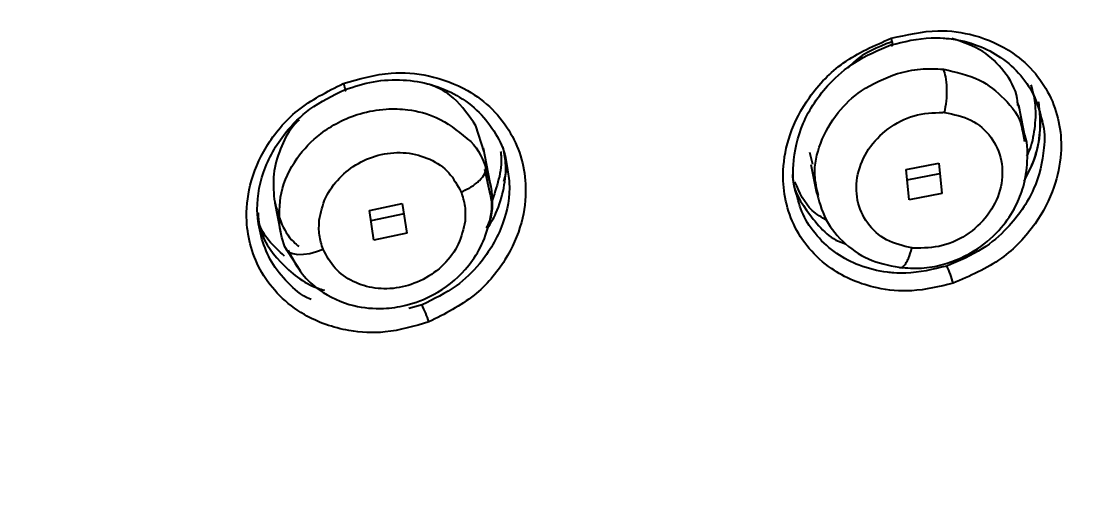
# Model space of a CAD drawing. Header units: millimetres. Extents: x 6110 to 6704, y -2661 to -1821.
# Drawn here: x 6325.734 to 6329.73, y -2178.091 to -2176.345 of the extents above; entities that cross this region are included whole.
import ezdxf

# ---------------------------------------------------------------- set-up
doc = ezdxf.new("R2010")
doc.units = ezdxf.units.MM
doc.header["$LTSCALE"] = 0.1
doc.layers.get('0').update_dxf_attribs({"lineweight": 15})
doc.layers.add('DIM', color=3, linetype='Continuous', lineweight=9)
doc.styles.get("Standard").update_dxf_attribs({"font": 'arial.ttf'})
doc.dimstyles.new('ISO-25', dxfattribs={"dimtxt": 2.5, "dimasz": 2.5, "dimexe": 1.25, "dimexo": 0.625, "dimtad": 1, "dimlfac": 5, "dimtxsty": 'Standard', "dimcen": 2.5, "dimadec": 0, "dimazin": 0, "dimtfac": 1, "dimtmove": 0, "dimatfit": 3, "dimfxl": 0, "dimarcsym": 0})

# ---------------------------------------------------------------- blocks, each defined once
blk = doc.blocks.new('*D49')
at = {"layer": 'Defpoints', "color": 0}
for p in [(6307.9519, -2080.7498), (6411.4918, -2580.4433), (6420.3266, -2580.4433)]:
    blk.add_point(p, dxfattribs=at)
at = {"layer": 'DIM', "color": 0, "lineweight": -2}
for p, q in [((6308.5769, -2080.7498), (6421.5766, -2080.7498)), ((6420.3266, -2084.7498), (6420.3266, -2576.4433)), ((6412.1168, -2580.4433), (6421.5766, -2580.4433))]:
    blk.add_line(p, q, dxfattribs=at)
at = {"layer": 'DIM', "color": 0}
for points in [[(6419.6599, -2084.7498), (6420.9932, -2084.7498), (6420.3266, -2080.7498)], [(6419.6599, -2576.4433), (6420.9932, -2576.4433), (6420.3266, -2580.4433)]]:
    blk.add_solid(points, dxfattribs=at)
at = {"layer": 'DIM', "color": 0, "insert": (6417.0795, -2330.5966), "char_height": 4, "attachment_point": 5, "rotation": 90}
blk.add_mtext('(2280)', dxfattribs=at)

msp = doc.modelspace()

# ---------------------------------------------------------------- linework, layer by layer
at = {"linetype": 'Continuous', "lineweight": 25}
for p, q in [((6329.4335, -2176.6462), (6329.438, -2176.6661)), ((6329.464, -2176.79), (6329.4379, -2176.6561)), ((6329.1626, -2176.6834), (6329.1559, -2176.6829)), ((6327.4522, -2176.8299), (6327.4215, -2176.7335)), ((6329.45, -2176.7446), (6329.4586, -2176.791)), ((6327.4749, -2176.9444), (6327.4498, -2176.8159)), ((6328.6604, -2176.8313), (6328.6712, -2176.8759)), ((6329.0192, -2176.8953), (6329.1411, -2176.8717)), ((6329.1411, -2176.8717), (6329.1525, -2176.9841)), ((6327.4759, -2176.99), (6327.4551, -2176.8946)), ((6327.4581, -2176.8873), (6327.4772, -2176.9581)), ((6328.6659, -2176.8771), (6328.6865, -2176.9824)), ((6329.0309, -2177.0075), (6329.0194, -2176.8953)), ((6329.0233, -2176.9334), (6329.145, -2176.91)), ((6329.1526, -2176.984), (6329.0307, -2177.0075)), ((6326.6742, -2177.0184), (6326.6953, -2177.1263)), ((6327.0261, -2177.0476), (6327.148, -2177.0216)), ((6327.1478, -2177.0212), (6327.1645, -2177.1315)), ((6327.0428, -2177.1574), (6327.0261, -2177.0472)), ((6327.0318, -2177.0847), (6327.1557, -2177.0583)), ((6326.7001, -2177.1472), (6326.6928, -2177.1122)), ((6326.7119, -2177.183), (6326.7001, -2177.1472)), ((6327.1647, -2177.1315), (6327.0428, -2177.1574)), ((6326.7692, -2177.2709), (6326.7119, -2177.183)), ((6326.7236, -2177.1944), (6326.7267, -2177.2012)), ((6327.2212, -2177.3981), (6327.172, -2177.4115))]:
    msp.add_line(p, q, dxfattribs=at)
at = {"linetype": 'Continuous', "lineweight": 25, "flags": 128}
for points in [[(6328.9638, -2176.4078), (6328.9657, -2176.4159), (6328.967, -2176.4229), (6328.9678, -2176.4287), (6328.9679, -2176.4329), (6328.9674, -2176.4354), (6328.9663, -2176.4362), (6328.9646, -2176.4351), (6328.9624, -2176.4323)], [(6326.9287, -2176.5757), (6326.9315, -2176.5836), (6326.9337, -2176.5904), (6326.9354, -2176.5959), (6326.9364, -2176.5999), (6326.9368, -2176.6023), (6326.9365, -2176.6029), (6326.9354, -2176.6018), (6326.9338, -2176.5989)], [(6326.7119, -2177.183), (6326.7169, -2177.1936), (6326.7268, -2177.2019), (6326.7412, -2177.2076), (6326.7595, -2177.2103), (6326.7809, -2177.21), (6326.8045, -2177.2066), (6326.8291, -2177.2003), (6326.8537, -2177.1914)]]:
    msp.add_lwpolyline(points, dxfattribs=at)
at = {"linetype": 'Continuous', "lineweight": 25}
for centre, radius, start, end in [((6328.9382, -2177.3762), 0.2622, 12.8367, 27.8194), ((6326.6541, -2177.6665), 0.6274, 19.1073, 25.3318)]:
    msp.add_arc(centre, radius, start, end, dxfattribs=at)
for points, knots in [([(6322.0888, -2167.9566), (6322.5399, -2167.9721), (6323.4501, -2168.0035), (6324.8965, -2168.2792), (6326.4055, -2168.7808), (6327.8861, -2169.5637), (6329.2039, -2170.5755), (6330.2972, -2171.7696), (6331.1552, -2173.1344), (6331.738, -2174.606), (6332.0396, -2176.1695), (6332.046, -2177.7528), (6331.7572, -2179.3387), (6331.1866, -2180.8551), (6330.3399, -2182.2852), (6329.2566, -2183.5636), (6327.9474, -2184.6755), (6326.4733, -2185.5721), (6324.8497, -2186.2386), (6323.1116, -2186.6783), (6321.9071, -2186.7351), (6321.293, -2186.764)], [0, 0, 0, 0, 0.041773, 0.084286, 0.13721, 0.19167, 0.244595, 0.299054, 0.351979, 0.406439, 0.459364, 0.513823, 0.566748, 0.621208, 0.674132, 0.728592, 0.781517, 0.835976, 0.888901, 0.94336, 1, 1, 1, 1]), ([(6328.9638, -2176.4078), (6329.022, -2176.3946), (6329.1263, -2176.3708), (6329.2839, -2176.3932), (6329.4089, -2176.4495), (6329.5026, -2176.5349), (6329.5607, -2176.6271), (6329.5928, -2176.729), (6329.5986, -2176.8418), (6329.5728, -2176.9689), (6329.5011, -2177.106), (6329.3744, -2177.2398), (6329.2563, -2177.2909), (6329.1938, -2177.318)], [0, 0, 0, 0, 0.108634, 0.194831, 0.299323, 0.375934, 0.450142, 0.520765, 0.591343, 0.67352, 0.769042, 0.877862, 1, 1, 1, 1]), ([(6329.1938, -2177.318), (6329.1426, -2177.3302), (6329.0477, -2177.3528), (6328.889, -2177.338), (6328.7557, -2177.2823), (6328.6565, -2177.1923), (6328.5983, -2177.1015), (6328.5663, -2177.0019), (6328.5585, -2176.8889), (6328.5833, -2176.7594), (6328.6569, -2176.6186), (6328.7848, -2176.4849), (6328.9022, -2176.4343), (6328.9638, -2176.4078)], [0, 0, 0, 0, 0.095996, 0.177913, 0.298894, 0.374666, 0.447729, 0.518075, 0.585697, 0.672417, 0.770398, 0.879589, 1, 1, 1, 1]), ([(6328.61, -2176.9797), (6328.6091, -2176.9771), (6328.5985, -2176.9456), (6328.5981, -2176.8584), (6328.6279, -2176.718), (6328.7167, -2176.5871), (6328.8322, -2176.4869), (6328.9159, -2176.4518), (6328.9624, -2176.4323)], [0, 0, 0, 0, 0.012573, 0.15325, 0.382791, 0.629767, 0.794644, 1, 1, 1, 1]), ([(6328.9646, -2176.4215), (6328.9143, -2176.441), (6328.8537, -2176.4645), (6328.8106, -2176.511), (6328.8033, -2176.5189)], [0, 0, 0, 0, 0.829444, 1, 1, 1, 1]), ([(6328.9624, -2176.4323), (6329.0125, -2176.4201), (6329.0775, -2176.4042), (6329.1498, -2176.4062), (6329.2093, -2176.4115), (6329.2847, -2176.43), (6329.3753, -2176.4772), (6329.4477, -2176.543), (6329.501, -2176.6238), (6329.5167, -2176.6848), (6329.5242, -2176.7138)], [0, 0, 0, 0, 0.201159, 0.260848, 0.293028, 0.445835, 0.580687, 0.727499, 0.870339, 1, 1, 1, 1]), ([(6329.4346, -2176.6575), (6329.434, -2176.6489), (6329.4307, -2176.6016), (6329.3867, -2176.5291), (6329.3058, -2176.4475), (6329.2299, -2176.422), (6329.1898, -2176.4086)], [0, 0, 0, 0, 0.068584, 0.376858, 0.670371, 1, 1, 1, 1]), ([(6326.9287, -2176.5757), (6326.9878, -2176.5587), (6327.0931, -2176.5285), (6327.2542, -2176.5424), (6327.3836, -2176.5906), (6327.4856, -2176.6681), (6327.5531, -2176.7565), (6327.595, -2176.8562), (6327.6113, -2176.969), (6327.5957, -2177.0984), (6327.5335, -2177.2389), (6327.4178, -2177.3755), (6327.3057, -2177.4317), (6327.2469, -2177.4611)], [0, 0, 0, 0, 0.111002, 0.1978761, 0.2985971, 0.3747821, 0.4510727, 0.5219089, 0.5927112, 0.6783861, 0.7748342, 0.8820289, 1, 1, 1, 1]), ([(6328.6934, -2176.9915), (6328.6875, -2176.9665), (6328.6725, -2176.9036), (6328.6969, -2176.7937), (6328.7582, -2176.6853), (6328.8568, -2176.5905), (6328.9407, -2176.5569), (6328.9874, -2176.5382)], [0, 0, 0, 0, 0.137645, 0.346651, 0.567088, 0.759414, 1, 1, 1, 1]), ([(6328.9874, -2176.5382), (6329.0158, -2176.5314), (6329.0726, -2176.5177), (6329.1295, -2176.5212), (6329.158, -2176.5229)], [0, 0, 0, 0, 0.499996, 1, 1, 1, 1]), ([(6329.1626, -2176.6834), (6329.1651, -2176.6694), (6329.1704, -2176.6399), (6329.172, -2176.5921), (6329.1682, -2176.5489), (6329.1613, -2176.5314), (6329.158, -2176.5229)], [0, 0, 0, 0, 0.2328691, 0.488867, 0.7510531, 1, 1, 1, 1]), ([(6329.158, -2176.5229), (6329.2046, -2176.533), (6329.2911, -2176.5517), (6329.3882, -2176.6313), (6329.4421, -2176.6983), (6329.4495, -2176.7416), (6329.45, -2176.7446)], [0, 0, 0, 0, 0.3505212, 0.6510981, 0.9763955, 1, 1, 1, 1]), ([(6327.2469, -2177.4611), (6327.193, -2177.4771), (6327.0945, -2177.5062), (6326.9323, -2177.4977), (6326.7959, -2177.4497), (6326.6903, -2177.3684), (6326.6236, -2177.2818), (6326.583, -2177.1866), (6326.5647, -2177.0765), (6326.5772, -2176.9474), (6326.6384, -2176.8031), (6326.7551, -2176.663), (6326.8691, -2176.6057), (6326.9287, -2176.5757)], [0, 0, 0, 0, 0.10183, 0.185756, 0.299282, 0.376121, 0.449336, 0.518921, 0.584868, 0.672574, 0.771018, 0.880155, 1, 1, 1, 1]), ([(6326.9338, -2176.5989), (6326.9694, -2176.5873), (6327.0406, -2176.5642), (6327.1509, -2176.5591), (6327.2567, -2176.5762), (6327.3538, -2176.6172), (6327.4364, -2176.6796), (6327.4964, -2176.7594), (6327.5295, -2176.8281), (6327.5346, -2176.8701), (6327.5357, -2176.8797)], [0, 0, 0, 0, 0.138111, 0.276231, 0.411837, 0.549913, 0.690853, 0.827732, 0.960662, 1, 1, 1, 1]), ([(6327.4215, -2176.7335), (6327.3966, -2176.6967), (6327.358, -2176.6398), (6327.29, -2176.5939), (6327.2556, -2176.582), (6327.2452, -2176.5784)], [0, 0, 0, 0, 0.560292, 0.866275, 1, 1, 1, 1]), ([(6329.4832, -2176.5812), (6329.4889, -2176.603), (6329.5018, -2176.652), (6329.499, -2176.733), (6329.4876, -2176.8006), (6329.4709, -2176.8367), (6329.4668, -2176.8454)], [0, 0, 0, 0, 0.257177, 0.577108, 0.897814, 1, 1, 1, 1]), ([(6326.6256, -2177.1534), (6326.619, -2177.1235), (6326.6013, -2177.0433), (6326.6234, -2176.9025), (6326.6988, -2176.7675), (6326.8061, -2176.6612), (6326.8891, -2176.6207), (6326.9338, -2176.5989)], [0, 0, 0, 0, 0.141122, 0.378266, 0.618817, 0.795179, 1, 1, 1, 1]), ([(6326.6928, -2177.1122), (6326.6913, -2177.0687), (6326.6881, -2176.9794), (6326.7475, -2176.8551), (6326.829, -2176.7697), (6326.9118, -2176.7168), (6326.994, -2176.6837), (6327.0825, -2176.668), (6327.1791, -2176.6714), (6327.2888, -2176.6989), (6327.352, -2176.7507), (6327.388, -2176.7801)], [0, 0, 0, 0, 0.138234, 0.283199, 0.408352, 0.484175, 0.568686, 0.664622, 0.7443, 0.854485, 1, 1, 1, 1]), ([(6329.4579, -2176.9391), (6329.4714, -2176.9125), (6329.4991, -2176.8576), (6329.5174, -2176.7699), (6329.5214, -2176.6968), (6329.5119, -2176.6564), (6329.5089, -2176.6438)], [0, 0, 0, 0, 0.2804907, 0.5759551, 0.866489, 1, 1, 1, 1]), ([(6329.5112, -2176.6433), (6329.5149, -2176.682), (6329.523, -2176.7671), (6329.4962, -2176.87), (6329.4629, -2176.921), (6329.46, -2176.9254)], [0, 0, 0, 0, 0.433448, 0.950889, 1, 1, 1, 1]), ([(6326.7646, -2176.7103), (6326.7569, -2176.7181), (6326.7263, -2176.7493), (6326.6924, -2176.8188), (6326.6652, -2176.9115), (6326.6696, -2176.9739), (6326.6718, -2177.0048)], [0, 0, 0, 0, 0.097704, 0.391564, 0.699391, 1, 1, 1, 1]), ([(6329.041, -2177.1866), (6329.0082, -2177.1789), (6328.943, -2177.1635), (6328.8711, -2177.0975), (6328.8325, -2177.0106), (6328.8338, -2176.9119), (6328.8747, -2176.8169), (6328.9493, -2176.7394), (6329.0485, -2176.6873), (6329.1199, -2176.6844), (6329.1559, -2176.6829)], [0, 0, 0, 0, 0.1252615, 0.2486469, 0.3721478, 0.4958125, 0.6191131, 0.7432057, 0.8705671, 1, 1, 1, 1]), ([(6329.1626, -2176.6834), (6329.1966, -2176.6905), (6329.2643, -2176.7045), (6329.3394, -2176.7712), (6329.3793, -2176.8599), (6329.3777, -2176.9606), (6329.3348, -2177.0578), (6329.2568, -2177.1359), (6329.1548, -2177.1861), (6329.0832, -2177.1869), (6329.0475, -2177.1873)], [0, 0, 0, 0, 0.126075, 0.250713, 0.374166, 0.497369, 0.621398, 0.746857, 0.873516, 1, 1, 1, 1]), ([(6328.9948, -2177.2586), (6329.0221, -2177.2607), (6329.0751, -2177.2647), (6329.1755, -2177.2468), (6329.2815, -2177.1992), (6329.3719, -2177.1189), (6329.4263, -2177.0374), (6329.4597, -2176.9542), (6329.4724, -2176.8601), (6329.4712, -2176.7835), (6329.4514, -2176.7478), (6329.4498, -2176.7448)], [0, 0, 0, 0, 0.102862, 0.199704, 0.371561, 0.515503, 0.631887, 0.730561, 0.8474, 0.987285, 1, 1, 1, 1]), ([(6329.5242, -2176.7138), (6329.5249, -2176.7159), (6329.535, -2176.7476), (6329.5336, -2176.8344), (6329.5019, -2176.9736), (6329.413, -2177.1021), (6329.2985, -2177.2002), (6329.2159, -2177.2347), (6329.1701, -2177.2539)], [0, 0, 0, 0, 0.010078, 0.154961, 0.384056, 0.630731, 0.795336, 1, 1, 1, 1]), ([(6327.388, -2176.7801), (6327.3885, -2176.7805), (6327.4248, -2176.8052), (6327.4416, -2176.8465), (6327.4581, -2176.8873)], [0, 0, 0, 0, 0.013907, 1, 1, 1, 1]), ([(6326.8393, -2177.0835), (6326.8454, -2177.0549), (6326.8574, -2176.9985), (6326.911, -2176.9246), (6326.9829, -2176.8684), (6327.0701, -2176.8348), (6327.1639, -2176.8287), (6327.2522, -2176.8528), (6327.3262, -2176.9035), (6327.3531, -2176.9539), (6327.3665, -2176.979)], [0, 0, 0, 0, 0.125392, 0.247118, 0.36741, 0.489931, 0.617011, 0.745334, 0.872976, 1, 1, 1, 1]), ([(6327.4644, -2177.1145), (6327.4756, -2177.0956), (6327.5041, -2177.0481), (6327.5271, -2176.9648), (6327.5362, -2176.8806), (6327.5263, -2176.8309), (6327.5224, -2176.8112)], [0, 0, 0, 0, 0.1991747, 0.5026681, 0.8035381, 1, 1, 1, 1]), ([(6327.5129, -2176.8284), (6327.5136, -2176.8338), (6327.518, -2176.8676), (6327.5088, -2176.9323), (6327.4888, -2176.9886), (6327.4787, -2177.0168)], [0, 0, 0, 0, 0.0874511, 0.5432563, 1, 1, 1, 1]), ([(6327.5263, -2176.8362), (6327.5309, -2176.8608), (6327.5371, -2176.8938), (6327.5266, -2176.9303), (6327.524, -2176.9396)], [0, 0, 0, 0, 0.744145, 1, 1, 1, 1]), ([(6327.5357, -2176.8797), (6327.5398, -2176.9013), (6327.553, -2176.9719), (6327.528, -2177.1029), (6327.4524, -2177.2342), (6327.3454, -2177.3377), (6327.2652, -2177.3767), (6327.2212, -2177.3981)], [0, 0, 0, 0, 0.107132, 0.3504879, 0.6099244, 0.7863586, 1, 1, 1, 1]), ([(6327.3665, -2176.979), (6327.3792, -2176.973), (6327.4057, -2176.9604), (6327.4372, -2176.9356), (6327.4577, -2176.9093), (6327.458, -2176.8945), (6327.4581, -2176.8873)], [0, 0, 0, 0, 0.233277, 0.488311, 0.749782, 1, 1, 1, 1]), ([(6328.5977, -2176.9134), (6328.5977, -2176.9162), (6328.5977, -2176.9726), (6328.6617, -2177.0665), (6328.7342, -2177.1548), (6328.792, -2177.1701), (6328.794, -2177.1707)], [0, 0, 0, 0, 0.0248588, 0.485469, 0.9816436, 1, 1, 1, 1]), ([(6328.7249, -2177.0845), (6328.7055, -2177.0731), (6328.6492, -2177.04), (6328.6235, -2176.9805), (6328.6066, -2176.9414)], [0, 0, 0, 0, 0.344926, 1, 1, 1, 1]), ([(6326.7275, -2177.2023), (6326.7424, -2177.2306), (6326.7705, -2177.2838), (6326.8504, -2177.3567), (6326.9548, -2177.4047), (6327.069, -2177.4153), (6327.1702, -2177.4009), (6327.2787, -2177.3594), (6327.3725, -2177.2851), (6327.4378, -2177.1932), (6327.4715, -2177.1033), (6327.4856, -2177.0312), (6327.4769, -2176.9942), (6327.4759, -2176.99)], [0, 0, 0, 0, 0.092865, 0.174779, 0.308706, 0.409881, 0.485211, 0.584081, 0.71857, 0.799295, 0.88888, 0.987457, 1, 1, 1, 1]), ([(6327.3665, -2176.979), (6327.3722, -2176.9963), (6327.3835, -2177.031), (6327.3817, -2177.0683), (6327.3809, -2177.0869)], [0, 0, 0, 0, 0.499962, 1, 1, 1, 1]), ([(6327.4772, -2176.9581), (6327.4822, -2177.0024), (6327.4881, -2177.0558), (6327.4639, -2177.105), (6327.4597, -2177.1134)], [0, 0, 0, 0, 0.828537, 1, 1, 1, 1]), ([(6329.1701, -2177.2539), (6329.1195, -2177.2662), (6329.0538, -2177.2822), (6328.9806, -2177.2799), (6328.9214, -2177.2743), (6328.847, -2177.2558), (6328.7579, -2177.2093), (6328.6864, -2177.1448), (6328.6336, -2177.0665), (6328.6176, -2177.0075), (6328.61, -2176.9797)], [0, 0, 0, 0, 0.205496, 0.266608, 0.2997, 0.451697, 0.586277, 0.732156, 0.874004, 1, 1, 1, 1]), ([(6328.6847, -2176.9728), (6328.6948, -2177.0103), (6328.7151, -2177.0852), (6328.7904, -2177.1755), (6328.8897, -2177.2404), (6328.9683, -2177.2539), (6329.0076, -2177.2606)], [0, 0, 0, 0, 0.251496, 0.50236, 0.751662, 1, 1, 1, 1]), ([(6326.6718, -2177.0048), (6326.6788, -2177.0332), (6326.6928, -2177.0907), (6326.7276, -2177.1506), (6326.7572, -2177.1756), (6326.7638, -2177.1812)], [0, 0, 0, 0, 0.4315874, 0.8728391, 1, 1, 1, 1]), ([(6326.612, -2177.0564), (6326.613, -2177.0724), (6326.6175, -2177.1415), (6326.6929, -2177.2461), (6326.7862, -2177.3222), (6326.8508, -2177.3412), (6326.8589, -2177.3436)], [0, 0, 0, 0, 0.118205, 0.512125, 0.939117, 1, 1, 1, 1]), ([(6326.7107, -2177.2172), (6326.6696, -2177.1792), (6326.624, -2177.1372), (6326.6121, -2177.0793), (6326.611, -2177.0737)], [0, 0, 0, 0, 0.9041517, 1, 1, 1, 1]), ([(6326.8537, -2177.1914), (6326.8481, -2177.1741), (6326.8368, -2177.1394), (6326.8385, -2177.1021), (6326.8393, -2177.0835)], [0, 0, 0, 0, 0.499962, 1, 1, 1, 1]), ([(6327.3809, -2177.0869), (6327.3746, -2177.1159), (6327.3622, -2177.1741), (6327.3052, -2177.2508), (6327.2277, -2177.3077), (6327.1374, -2177.3381), (6327.0462, -2177.34), (6326.9633, -2177.3147), (6326.8931, -2177.2653), (6326.867, -2177.2163), (6326.8537, -2177.1914)], [0, 0, 0, 0, 0.12707, 0.254778, 0.383158, 0.509833, 0.632002, 0.752274, 0.874295, 1, 1, 1, 1]), ([(6326.8095, -2177.3787), (6326.8075, -2177.3779), (6326.7736, -2177.3637), (6326.7217, -2177.3171), (6326.6589, -2177.2427), (6326.6366, -2177.1828), (6326.6256, -2177.1534)], [0, 0, 0, 0, 0.021494, 0.357399, 0.683484, 1, 1, 1, 1]), ([(6329.0004, -2177.2594), (6329.0011, -2177.2594), (6329.0046, -2177.2592), (6329.0114, -2177.2534), (6329.0201, -2177.242), (6329.0308, -2177.2215), (6329.037, -2177.2003), (6329.041, -2177.1866)], [0, 0, 0, 0, 0.048779, 0.250052, 0.449925, 0.644056, 1, 1, 1, 1]), ([(6329.0475, -2177.1873), (6329.0464, -2177.1872), (6329.0442, -2177.187), (6329.0421, -2177.1868), (6329.041, -2177.1866)], [0, 0, 0, 0, 0.500272, 1, 1, 1, 1]), ([(6321.3809, -2185.9566), (6321.6045, -2185.9521), (6322.0959, -2185.9424), (6322.797, -2185.8645), (6323.4932, -2185.741), (6324.1897, -2185.5701), (6324.9737, -2185.3151), (6325.8098, -2184.9581), (6326.6008, -2184.5285), (6327.3343, -2184.0423), (6328.0041, -2183.5074), (6328.6331, -2182.8998), (6329.1329, -2182.3164), (6329.5485, -2181.7439), (6329.8717, -2181.2236), (6330.1389, -2180.7127), (6330.3732, -2180.1857), (6330.5602, -2179.6697), (6330.701, -2179.1712), (6330.8106, -2178.68), (6330.8941, -2178.1625), (6330.919, -2177.7697), (6330.9307, -2177.586)], [0, 0, 0, 0, 0.0464086, 0.1019943, 0.1457751, 0.1926353, 0.2502527, 0.3164034, 0.3813084, 0.4380493, 0.5012503, 0.5626126, 0.6246974, 0.6667243, 0.7164237, 0.7588041, 0.7939083, 0.8444623, 0.8813604, 0.9103249, 0.9580831, 1, 1, 1, 1])]:
    msp.add_open_spline(points, degree=3, knots=knots, dxfattribs=at)
msp.add_open_spline([(6330.8559, -2177.5669), (6330.833, -2177.8657), (6330.7872, -2178.4632), (6330.5847, -2179.3491), (6330.2868, -2180.2142), (6329.8873, -2181.0486), (6329.3933, -2181.8424), (6328.8101, -2182.5865), (6328.1445, -2183.2722), (6327.4043, -2183.8915), (6326.5981, -2184.4371), (6325.7352, -2184.9029), (6324.8257, -2185.2833), (6323.8802, -2185.5738), (6322.9096, -2185.7716), (6321.9257, -2185.872), (6320.938, -2185.8827), (6320.2894, -2185.8083), (6319.9651, -2185.7711)], degree=3, dxfattribs=at)

# ---------------------------------------------------------------- dimensions: what is measured, and where the dimension line sits
at = {"layer": 'DIM'}
dim = msp.add_linear_dim(base=(6420.3266, -2580.4433), p1=(6307.9519, -2080.7498), p2=(6411.4918, -2580.4433), angle=90, text='(2280)', dimstyle='ISO-25', override={"dimtxt": 4, "dimasz": 4, "dimlfac": 4, "dimadec": 1, "dimfxl": 1.25}, dxfattribs=at)
dim.commit()
dim.dimension.update_dxf_attribs({"geometry": '*D49', "text_midpoint": (6420.3266, -2330.5966), "dimtype": 160})

doc.saveas('drawing.dxf')
